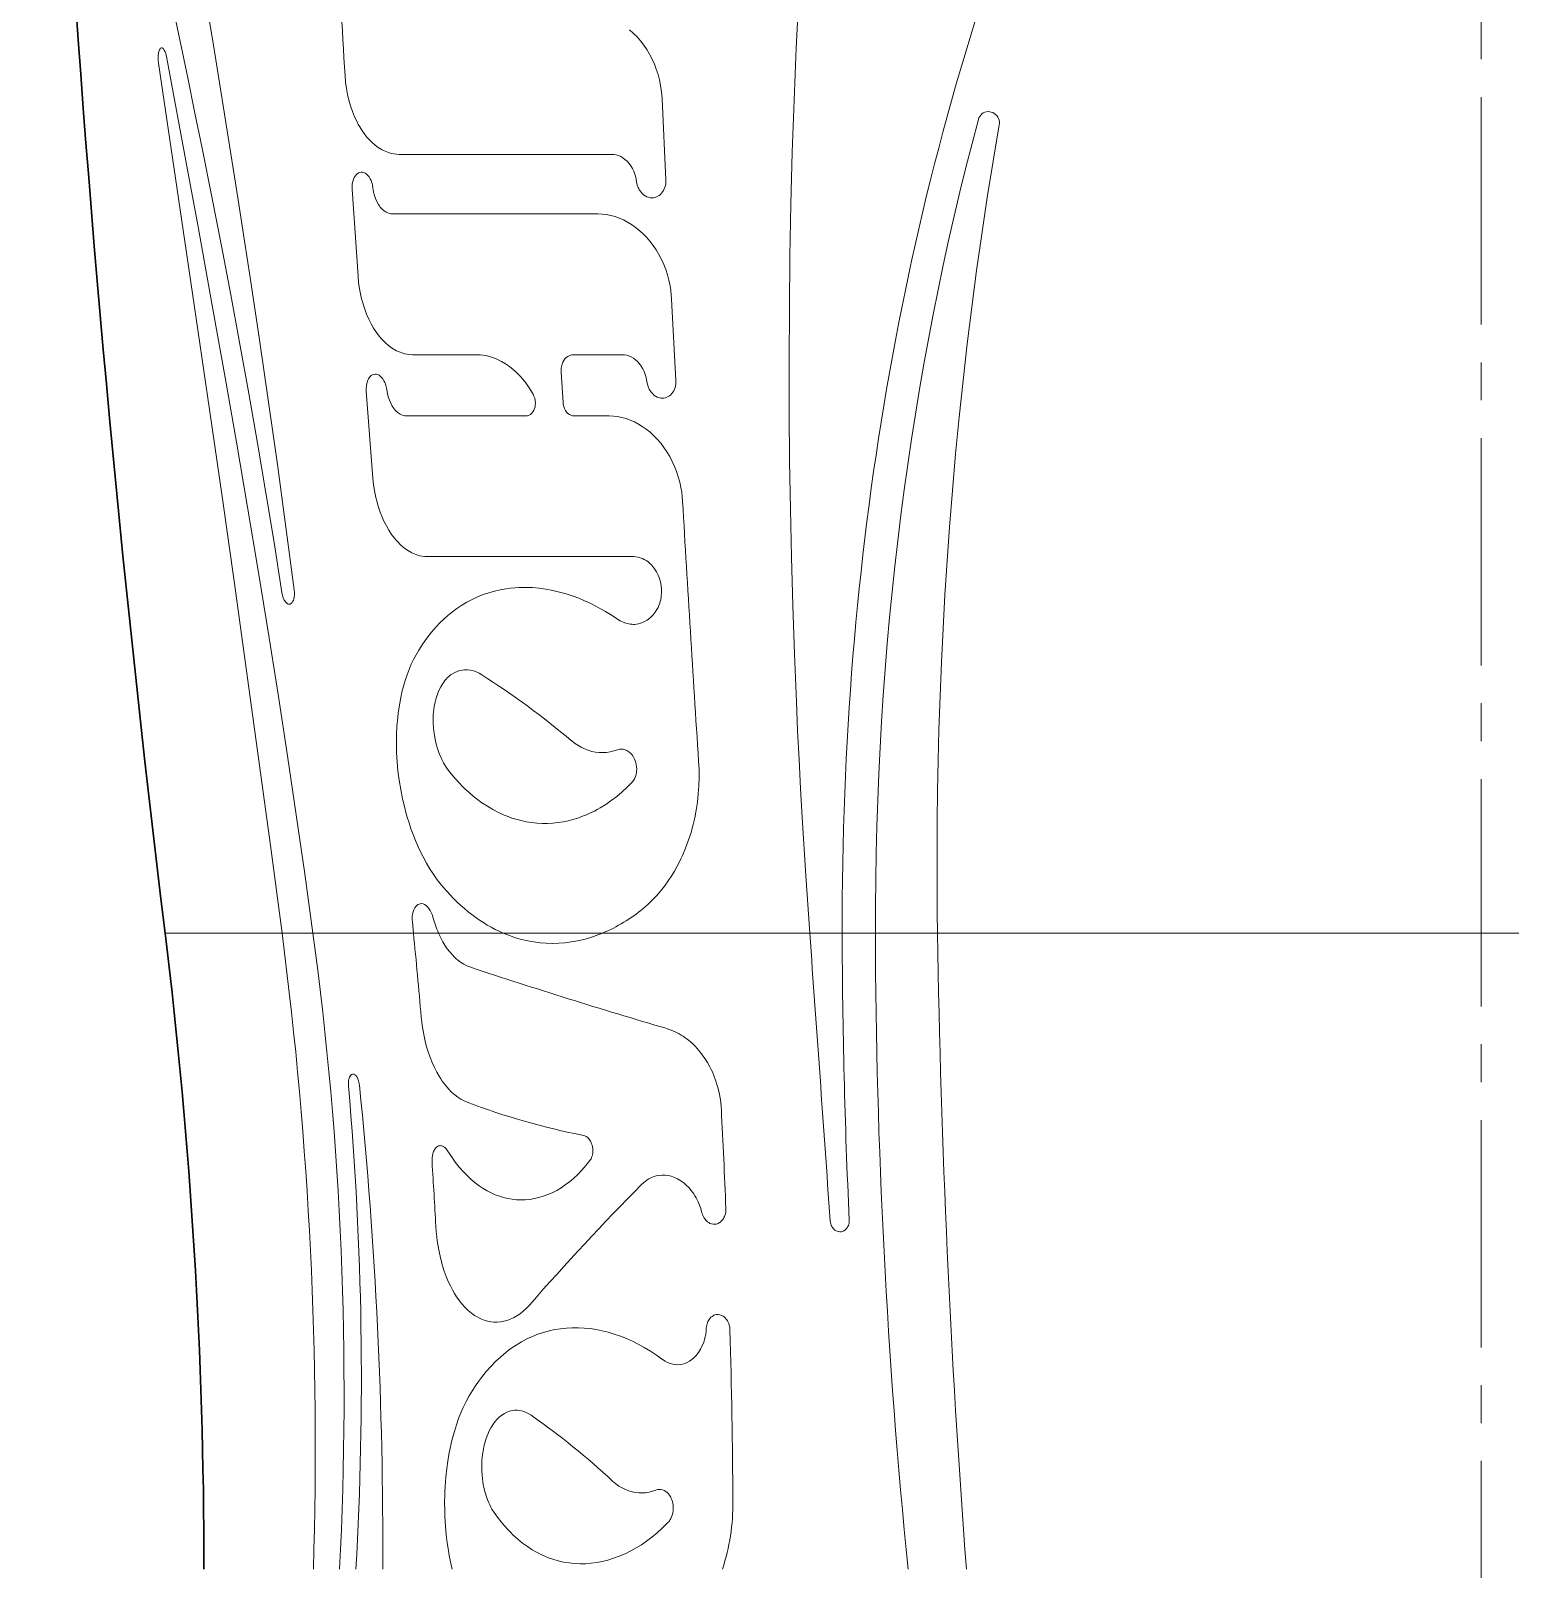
# Model space of a CAD drawing. Extents: x -234 to 800, y -95 to 506.
# Drawn here: x 591.99 to 626.16, y 82.52 to 118.06 of the extents above; entities that cross this region are included whole.
import ezdxf

# ---------------------------------------------------------------- set-up
doc = ezdxf.new("R2010")
doc.units = 0
doc.header["$LTSCALE"] = 7
doc.header["$MEASUREMENT"] = 0
doc.linetypes.add('CENTER2', pattern=[1.125, 0.75, -0.125, 0.125, -0.125])
for name, color, linetype, lineweight in [('1', 1, 'CENTER2', 15), ('3', 3, 'CONTINUOUS', 30), ('8', 252, 'CONTINUOUS', 15)]:
    doc.layers.add(name, color=color, linetype=linetype, lineweight=lineweight)

msp = doc.modelspace()

# ---------------------------------------------------------------- linework, layer by layer
at = {"layer": '1'}
msp.add_line((625.4912, 242.5247), (625.4912, -1.9753), dxfattribs=at)
at = {"layer": '3'}
for centre, radius, start, end in [((1010.9912, 148.1247), 419, 180, 186.97865), ((475.0712, 82.5247), 120.92, 0, 6.97865)]:
    msp.add_arc(centre, radius, start, end, dxfattribs=at)
at = {"layer": '8', "lineweight": 13, "ltscale": 0.04688}
msp.add_line((606.5741, 116.4833), (606.6597, 114.61), dxfattribs=at)
at = {"layer": '8', "lineweight": 13, "ltscale": 0.122548}
msp.add_line((605.4041, 115.2045), (600.5022, 115.2045), dxfattribs=at)
at = {"layer": '8', "lineweight": 13, "ltscale": 0.050332}
msp.add_line((599.5505, 112.3915), (599.4149, 114.4002), dxfattribs=at)
at = {"layer": '8', "lineweight": 13, "ltscale": 0.118523}
msp.add_line((600.3494, 113.8275), (605.0903, 113.8275), dxfattribs=at)
at = {"layer": '8', "lineweight": 13, "ltscale": 0.046895}
msp.add_line((606.7944, 111.8561), (606.8922, 109.9828), dxfattribs=at)
at = {"layer": '8', "lineweight": 13, "ltscale": 0.037282}
msp.add_line((602.2964, 110.5773), (600.8052, 110.5773), dxfattribs=at)
at = {"layer": '8', "lineweight": 13, "ltscale": 0.027982}
msp.add_line((605.6476, 110.5773), (604.5284, 110.5773), dxfattribs=at)
at = {"layer": '8', "lineweight": 13, "ltscale": 0.017467}
msp.add_line((604.2433, 110.1717), (604.2861, 109.4743), dxfattribs=at)
at = {"layer": '8', "lineweight": 13, "ltscale": 0.050365}
msp.add_line((599.8958, 107.7265), (599.7419, 109.7352), dxfattribs=at)
at = {"layer": '8', "lineweight": 13, "ltscale": 0.068987}
msp.add_line((600.6701, 109.1625), (603.4295, 109.1625), dxfattribs=at)
at = {"layer": '8', "lineweight": 13, "ltscale": 0.020208}
msp.add_line((604.5422, 109.1625), (605.3505, 109.1625), dxfattribs=at)
at = {"layer": '8', "lineweight": 13, "ltscale": 0.119228}
msp.add_line((605.9204, 105.9123), (601.1513, 105.9123), dxfattribs=at)
at = {"layer": '8', "lineweight": 13, "ltscale": 0.006425}
msp.add_line((600.8305, 97.2165), (600.8052, 97.4722), dxfattribs=at)
at = {"layer": '8', "lineweight": 13, "ltscale": 0.395582}
msp.add_line((610.9186, 97.2165), (595.0954, 97.2165), dxfattribs=at)
at = {"layer": '8', "lineweight": 13}
msp.add_line((655.887, 97.2165), (610.9186, 97.2165), dxfattribs=at)
for points in [[(595.3178, 123.0425), (595.7499, 120.4911), (595.9639, 119.2106), (596.2333, 117.5777), (596.4984, 115.9404), (596.7815, 114.1514), (596.9205, 113.2552), (597.0577, 112.3579), (597.273, 110.9203), (597.483, 109.4803), (597.6872, 108.0383), (597.8855, 106.5944), (598.0777, 105.1489)], [(597.7908, 105.0827), (597.6109, 106.2361), (597.4239, 107.387), (597.2301, 108.535), (597.03, 109.6797), (596.8238, 110.821), (596.6121, 111.9585), (596.3954, 113.0919), (596.1742, 114.2208), (595.9492, 115.345), (595.7839, 116.1579), (595.6172, 116.9681), (595.2809, 118.5795), (595.0407, 119.7174), (594.562, 121.9729)], [(609.9842, 97.2165), (609.8926, 98.5511), (609.8105, 99.8863), (609.7729, 100.5555), (609.7378, 101.2248), (609.7052, 101.8913), (609.6751, 102.5577), (609.6301, 103.6713), (609.5921, 104.785), (609.561, 105.8989), (609.5369, 107.0128), (609.5198, 108.1268), (609.5099, 109.2407), (609.5072, 110.4436), (609.513, 111.6464), (609.5273, 112.8489), (609.5501, 114.0511), (609.5816, 115.2529), (609.6218, 116.4542), (609.6708, 117.655), (609.7285, 118.8553), (609.7951, 120.055), (609.8706, 121.254)], [(605.8199, 118.0838), (605.9093, 118.0038), (605.9944, 117.9173), (606.0747, 117.8249), (606.1499, 117.7269), (606.2197, 117.6237), (606.284, 117.5159), (606.3424, 117.4039), (606.3946, 117.2881), (606.4406, 117.1691), (606.4801, 117.0473), (606.513, 116.9232), (606.5391, 116.7972), (606.5554, 116.6931), (606.5671, 116.5883), (606.5741, 116.4833)], [(594.9408, 117.3136), (594.9344, 117.3713), (594.9321, 117.43), (594.9339, 117.4872), (594.9398, 117.5379), (594.95, 117.5835), (594.9568, 117.6035), (594.9645, 117.6212), (594.9771, 117.6416), (594.9914, 117.6556), (595.0067, 117.6624), (595.0225, 117.6619), (595.0388, 117.6541), (595.0548, 117.6399), (595.0652, 117.6269), (595.0751, 117.6116), (595.093, 117.5748), (595.1081, 117.5316), (595.1238, 117.466)], [(597.7943, 97.2165), (597.5273, 99.2379), (597.2549, 101.258), (596.9774, 103.2761), (596.6951, 105.2919), (596.4086, 107.305), (596.1184, 109.3148), (595.7274, 111.9889), (595.3339, 114.6554), (594.9408, 117.3136)], [(595.1238, 117.466), (595.6114, 114.8463), (595.8541, 113.5296), (596.2148, 111.5466), (596.4813, 110.0535), (596.7435, 108.5558), (597.0006, 107.054), (597.2518, 105.5484), (597.4967, 104.0393), (597.7112, 102.6786), (597.9199, 101.3156), (598.1224, 99.9508), (598.3188, 98.5843), (598.5088, 97.2165)], [(600.5022, 115.2045), (600.4399, 115.2071), (600.3779, 115.2146), (600.3162, 115.227), (600.255, 115.2444), (600.2146, 115.2587), (600.1746, 115.2751), (600.135, 115.2935), (600.0959, 115.314), (600.0193, 115.3609), (599.9451, 115.4154), (599.8738, 115.4771), (599.8054, 115.5455), (599.7469, 115.6124), (599.6911, 115.6839), (599.6382, 115.7599), (599.5884, 115.84), (599.5569, 115.8955), (599.5268, 115.9525), (599.471, 116.0709), (599.421, 116.1943), (599.3771, 116.322), (599.3394, 116.4533), (599.3079, 116.5875), (599.2826, 116.7237), (599.2627, 116.8707), (599.2501, 117.0187)], [(614.3608, 115.8857), (614.2186, 115.046), (614.0841, 114.2052), (613.9571, 113.3631), (613.8378, 112.5199), (613.726, 111.6757), (613.6218, 110.8304), (613.525, 109.9842), (613.4357, 109.1371), (613.3538, 108.2892), (613.2792, 107.4405), (613.2118, 106.5911), (613.1565, 105.8119), (613.1072, 105.0322), (613.0639, 104.252), (613.0266, 103.4714), (612.9951, 102.6904), (612.9696, 101.9091), (612.9515, 101.2057), (612.9382, 100.502), (612.9295, 99.7982), (612.9255, 99.0942), (612.9253, 98.6257), (612.9271, 98.1571), (612.931, 97.6868), (612.9369, 97.2165)], [(613.8807, 116.012), (613.8935, 116.0483), (613.9116, 116.0821), (613.9347, 116.1124), (613.9622, 116.1386), (613.9937, 116.16), (614.0285, 116.1763), (614.0653, 116.1869), (614.1028, 116.1914), (614.1405, 116.1897), (614.1776, 116.1821), (614.2132, 116.1689), (614.2466, 116.1503), (614.2772, 116.1267), (614.3042, 116.0985), (614.3268, 116.0665), (614.3445, 116.0314), (614.3569, 115.9937), (614.3635, 115.9547), (614.3644, 115.9201), (614.3608, 115.8857)], [(605.9836, 114.5791), (605.9763, 114.6303), (605.9659, 114.6809), (605.9463, 114.7497), (605.9209, 114.8162), (605.8899, 114.8796), (605.8536, 114.9392), (605.8124, 114.9944), (605.7667, 115.0444), (605.7169, 115.0887), (605.6691, 115.123), (605.6189, 115.1518), (605.5667, 115.1746), (605.5132, 115.1911), (605.4587, 115.2012), (605.4041, 115.2045)], [(599.4149, 114.4002), (599.4138, 114.4606), (599.4185, 114.5202), (599.4288, 114.577), (599.4448, 114.6299), (599.4616, 114.6687), (599.4819, 114.7035), (599.5053, 114.7335), (599.5317, 114.758), (599.561, 114.7765), (599.5924, 114.7883), (599.6249, 114.7928), (599.6558, 114.7903), (599.6866, 114.7815), (599.7167, 114.7667), (599.7456, 114.7462), (599.7766, 114.7166), (599.8048, 114.6813), (599.8296, 114.641), (599.851, 114.5968), (599.8629, 114.5662), (599.8731, 114.5345), (599.8819, 114.5005), (599.8935, 114.4335)], [(599.8935, 114.4335), (599.9007, 114.3827), (599.9103, 114.3324), (599.93, 114.256), (599.9554, 114.1825), (599.9861, 114.113), (600.0221, 114.0486), (600.0428, 114.0174), (600.0647, 113.9881), (600.086, 113.9628), (600.1083, 113.9393), (600.1525, 113.9004), (600.1757, 113.8838), (600.1995, 113.8692), (600.236, 113.8512), (600.2734, 113.8381), (600.3113, 113.8302), (600.3494, 113.8275)], [(606.6597, 114.61), (606.6598, 114.5679), (606.6563, 114.5259), (606.6491, 114.4846), (606.6383, 114.4447), (606.624, 114.4064), (606.6063, 114.3703), (606.5856, 114.3372), (606.5618, 114.3067), (606.5355, 114.2795), (606.5072, 114.2563), (606.4768, 114.2369), (606.4446, 114.2214), (606.4112, 114.2101), (606.3769, 114.2031), (606.3422, 114.2004), (606.3003, 114.203), (606.2587, 114.2118), (606.2183, 114.2266), (606.1796, 114.247), (606.1432, 114.2727), (606.1146, 114.2983), (606.0881, 114.3272), (606.0641, 114.3589), (606.0476, 114.3847), (606.0328, 114.4118), (606.0198, 114.44), (606.0085, 114.4691), (605.993, 114.5234), (605.9836, 114.5791)], [(605.0903, 113.8275), (605.1895, 113.8236), (605.2888, 113.8119), (605.3878, 113.7924), (605.4861, 113.7654), (605.5832, 113.7311), (605.6787, 113.6895), (605.7722, 113.641), (605.8634, 113.5859), (605.9519, 113.5243), (606.0373, 113.4567), (606.1264, 113.3766), (606.2111, 113.2901), (606.2912, 113.1976), (606.3663, 113.0996), (606.4361, 112.9965), (606.5003, 112.8887), (606.5588, 112.7767), (606.6113, 112.661), (606.6575, 112.5421), (606.6974, 112.4203), (606.7308, 112.2963), (606.7576, 112.1705), (606.7744, 112.0662), (606.7868, 111.9613), (606.7944, 111.8561)], [(600.8052, 110.5773), (600.7436, 110.5798), (600.6822, 110.5874), (600.6211, 110.5999), (600.5604, 110.6173), (600.5206, 110.6315), (600.4811, 110.6478), (600.4416, 110.6663), (600.4026, 110.6869), (600.3265, 110.7338), (600.2528, 110.7883), (600.1817, 110.8499), (600.1136, 110.9183), (600.0772, 110.959), (600.0417, 111.0015), (599.974, 111.0918), (599.9108, 111.1886), (599.8521, 111.2913), (599.7982, 111.3991), (599.7492, 111.5116), (599.7137, 111.6044), (599.6814, 111.6995), (599.6524, 111.7965), (599.6329, 111.8699), (599.6153, 111.9442), (599.5995, 112.0199), (599.5856, 112.0962), (599.5644, 112.2434), (599.5505, 112.3915)], [(603.5926, 109.6686), (603.5422, 109.7532), (603.4889, 109.8349), (603.4241, 109.925), (603.3559, 110.0105), (603.2844, 110.091), (603.2099, 110.1665), (603.1323, 110.2367), (603.0464, 110.3053), (602.9578, 110.3671), (602.867, 110.4215), (602.7741, 110.4682), (602.7268, 110.4888), (602.6791, 110.5073), (602.6319, 110.5234), (602.5844, 110.5375), (602.5124, 110.5549), (602.4403, 110.5673), (602.3682, 110.5748), (602.2964, 110.5773)], [(604.5284, 110.5773), (604.493, 110.5746), (604.4581, 110.5666), (604.4245, 110.5533), (604.393, 110.5352), (604.3602, 110.5091), (604.3307, 110.4777), (604.305, 110.4415), (604.2835, 110.4014), (604.2664, 110.3581), (604.2578, 110.329), (604.2511, 110.2989), (604.2462, 110.2674), (604.2432, 110.2354), (604.2433, 110.1717)], [(606.2248, 109.9519), (606.2172, 110.0032), (606.2065, 110.0538), (606.1866, 110.1226), (606.161, 110.189), (606.1299, 110.2524), (606.0937, 110.312), (606.0526, 110.3671), (606.007, 110.4172), (605.9575, 110.4615), (605.9101, 110.4958), (605.8603, 110.5245), (605.8086, 110.5473), (605.7556, 110.5639), (605.7017, 110.5739), (605.6476, 110.5773)], [(599.7419, 109.7352), (599.7402, 109.7956), (599.7441, 109.8552), (599.7538, 109.9119), (599.769, 109.9649), (599.7795, 109.9912), (599.7915, 110.0158), (599.8098, 110.0456), (599.8306, 110.0715), (599.8537, 110.0931), (599.8824, 110.1116), (599.9133, 110.1233), (599.9454, 110.1278), (599.976, 110.1253), (600.0064, 110.1165), (600.0363, 110.1016), (600.0651, 110.0812), (600.096, 110.0515), (600.1241, 110.0162), (600.149, 109.9759), (600.1706, 109.9317), (600.1828, 109.9005), (600.1934, 109.868), (600.2092, 109.8008), (600.2141, 109.7685)], [(606.8922, 109.9828), (606.8927, 109.9407), (606.8895, 109.8987), (606.8827, 109.8574), (606.8723, 109.8174), (606.8585, 109.7792), (606.8412, 109.7431), (606.821, 109.71), (606.7978, 109.6795), (606.7719, 109.6522), (606.7441, 109.6291), (606.7142, 109.6096), (606.6825, 109.5941), (606.6496, 109.5829), (606.6158, 109.5758), (606.5815, 109.5732), (606.5401, 109.5758), (606.499, 109.5846), (606.4589, 109.5994), (606.4206, 109.6199), (606.3845, 109.6455), (606.3561, 109.6711), (606.3297, 109.7), (606.3058, 109.7317), (606.2895, 109.7573), (606.2748, 109.7842), (606.2616, 109.8125), (606.2502, 109.8419), (606.2344, 109.8962), (606.2248, 109.9519)], [(600.2141, 109.7685), (600.2282, 109.6836), (600.248, 109.6041), (600.2737, 109.5275), (600.3053, 109.455), (600.3422, 109.3878), (600.3629, 109.3562), (600.3849, 109.3264), (600.4074, 109.2993), (600.431, 109.2743), (600.475, 109.2354), (600.4981, 109.2188), (600.5216, 109.2042), (600.5579, 109.1862), (600.5949, 109.1731), (600.6325, 109.1652), (600.6701, 109.1625)], [(603.4295, 109.1625), (603.4481, 109.1635), (603.4664, 109.1666), (603.4846, 109.1717), (603.5024, 109.1788), (603.5356, 109.1986), (603.5654, 109.2252), (603.5901, 109.2563), (603.6108, 109.2925), (603.627, 109.3325), (603.6387, 109.3761), (603.6452, 109.4214), (603.6467, 109.4678), (603.6422, 109.5205), (603.6314, 109.5728), (603.6147, 109.6227), (603.5926, 109.6686)], [(604.2861, 109.4743), (604.2921, 109.4253), (604.304, 109.3771), (604.3215, 109.331), (604.3433, 109.2899), (604.3694, 109.2532), (604.3997, 109.2216), (604.4325, 109.1967), (604.468, 109.178), (604.5049, 109.1664), (604.5422, 109.1625)], [(605.3505, 109.1625), (605.4486, 109.1586), (605.5468, 109.1469), (605.6447, 109.1274), (605.742, 109.1004), (605.8381, 109.066), (605.9327, 109.0244), (606.0253, 108.9759), (606.1157, 108.9208), (606.2035, 108.8593), (606.2882, 108.7917), (606.3768, 108.7116), (606.4611, 108.625), (606.5409, 108.5325), (606.6157, 108.4345), (606.6853, 108.3314), (606.7495, 108.2236), (606.808, 108.1117), (606.8606, 107.9961), (606.9071, 107.8772), (606.9473, 107.7556), (606.9811, 107.6317), (607.0084, 107.5059), (607.0259, 107.4015), (607.0388, 107.2965), (607.0472, 107.1911)], [(601.1513, 105.9123), (601.0905, 105.9148), (601.0298, 105.9224), (600.9694, 105.9349), (600.9094, 105.9523), (600.8701, 105.9665), (600.8312, 105.9827), (600.7919, 106.0013), (600.7531, 106.022), (600.6776, 106.0689), (600.6045, 106.1233), (600.5338, 106.1849), (600.4661, 106.2532), (600.4297, 106.294), (600.3943, 106.3365), (600.3266, 106.4269), (600.2632, 106.5237), (600.2044, 106.6263), (600.1502, 106.7341), (600.1007, 106.8465), (600.0647, 106.9393), (600.0319, 107.0343), (600.0023, 107.1312), (599.9823, 107.205), (599.9641, 107.2796), (599.9334, 107.4308), (599.911, 107.5782), (599.8958, 107.7265)], [(606.4555, 104.6921), (606.4802, 104.7381), (606.5017, 104.7863), (606.52, 104.8365), (606.5316, 104.8753), (606.5413, 104.915), (606.5552, 104.9963), (606.5614, 105.0794), (606.5601, 105.1633), (606.5513, 105.247), (606.535, 105.3297), (606.5117, 105.41), (606.4814, 105.4875), (606.4445, 105.5611), (606.4014, 105.63), (606.3776, 105.6625), (606.3524, 105.6934), (606.3259, 105.7226), (606.2983, 105.7501), (606.2706, 105.7748), (606.2419, 105.7977), (606.2022, 105.8254), (606.1611, 105.8495), (606.1188, 105.8699), (606.0701, 105.8883), (606.0206, 105.9016), (605.9705, 105.9096), (605.9204, 105.9123)], [(600.952, 103.7528), (601.0448, 103.8962), (601.1426, 104.0334), (601.1938, 104.1002), (601.2463, 104.1654), (601.2991, 104.2277), (601.3531, 104.2883), (601.4427, 104.3825), (601.5354, 104.4721), (601.631, 104.557), (601.7294, 104.637), (601.8306, 104.7121), (601.9463, 104.7896), (602.0652, 104.8607), (602.1871, 104.9253), (602.3119, 104.9833), (602.4395, 105.0346), (602.5697, 105.0792), (602.7022, 105.117), (602.8369, 105.1479), (602.9737, 105.172), (603.0731, 105.185), (603.1734, 105.1945), (603.2744, 105.2004), (603.3507, 105.2024), (603.4272, 105.2025), (603.5813, 105.1968), (603.7363, 105.1831), (603.8921, 105.1616), (604.0483, 105.1324), (604.2046, 105.0956), (604.3609, 105.0513), (604.5169, 104.9997), (604.6487, 104.9502), (604.7799, 104.8955), (604.9104, 104.8359), (605.04, 104.7713), (605.1543, 104.71), (605.2676, 104.6448), (605.38, 104.5761), (605.4635, 104.5221), (605.5464, 104.4662)], [(598.0777, 105.1489), (598.0828, 105.085), (598.0814, 105.0214), (598.0781, 104.9907), (598.0732, 104.9614), (598.067, 104.9354), (598.0593, 104.9109), (598.0465, 104.8813), (598.0311, 104.856), (598.0134, 104.8359), (597.9922, 104.8209), (597.981, 104.8163), (597.9695, 104.8136), (597.9577, 104.8131), (597.9459, 104.8145), (597.933, 104.8183), (597.9201, 104.8244), (597.8948, 104.843), (597.8714, 104.8688), (597.8573, 104.8889), (597.8445, 104.911), (597.8223, 104.9604), (597.8046, 105.0163), (597.7908, 105.0827)], [(605.5464, 104.4662), (605.6074, 104.4284), (605.6709, 104.3974), (605.7362, 104.3736), (605.8034, 104.3574), (605.8374, 104.3522), (605.8715, 104.3491), (605.9054, 104.348), (605.9392, 104.3489), (605.9841, 104.3533), (606.0286, 104.3612), (606.0725, 104.3727), (606.1048, 104.3836), (606.1366, 104.3965), (606.1683, 104.4115), (606.1993, 104.4285), (606.2297, 104.4475), (606.2592, 104.4683), (606.3151, 104.5151), (606.3668, 104.5683), (606.4137, 104.6276), (606.4555, 104.6921)], [(601.52, 98.2753), (601.4497, 98.3604), (601.3815, 98.4491), (601.3154, 98.541), (601.2673, 98.612), (601.2204, 98.6848), (601.1304, 98.8351), (601.0455, 98.9916), (600.9658, 99.1535), (600.8915, 99.3205), (600.8225, 99.4919), (600.7736, 99.6252), (600.728, 99.7607), (600.6856, 99.898), (600.6559, 100.0021), (600.628, 100.107), (600.5779, 100.3191), (600.5353, 100.5336), (600.5002, 100.7498), (600.4728, 100.9671), (600.4538, 101.1747), (600.4419, 101.3823), (600.4372, 101.5893), (600.4398, 101.795), (600.4498, 101.999), (600.4673, 102.2005), (600.4789, 102.3002), (600.4925, 102.399), (600.5135, 102.5292), (600.538, 102.6577), (600.566, 102.784), (600.6007, 102.9199), (600.6396, 103.0527), (600.6828, 103.1823), (600.7303, 103.3083), (600.7798, 103.4254), (600.8333, 103.5388), (600.8908, 103.6481), (600.952, 103.7528)], [(601.6681, 100.9356), (601.6173, 101.003), (601.5698, 101.0749), (601.5255, 101.1509), (601.4847, 101.2306), (601.4595, 101.2856), (601.4358, 101.3418), (601.3935, 101.4578), (601.3579, 101.5775), (601.3292, 101.7001), (601.3076, 101.8246), (601.2931, 101.9501), (601.2858, 102.077), (601.2861, 102.2033), (601.2892, 102.267), (601.2943, 102.3302), (601.3011, 102.3905), (601.3098, 102.45), (601.3289, 102.5489), (601.3535, 102.6446), (601.3836, 102.7364), (601.4191, 102.8236), (601.4599, 102.9055), (601.506, 102.9814), (601.531, 103.0171), (601.5574, 103.051), (601.5834, 103.0814), (601.6106, 103.1101), (601.6494, 103.1464), (601.69, 103.1791), (601.7322, 103.2081), (601.785, 103.2378), (601.8397, 103.2617), (601.8961, 103.2796), (601.9539, 103.2915), (602.0128, 103.2973), (602.0797, 103.2964), (602.1471, 103.2879), (602.2145, 103.2718), (602.2813, 103.2484), (602.3472, 103.2179), (602.4119, 103.1807)], [(604.4782, 101.6623), (604.5509, 101.6054), (604.6263, 101.5544), (604.704, 101.5095), (604.7837, 101.4712), (604.8664, 101.4392), (604.9505, 101.4144), (605.0354, 101.3971), (605.1209, 101.3873), (605.2064, 101.3851), (605.2917, 101.3906), (605.3761, 101.4037), (605.4595, 101.4244), (605.5412, 101.4525)], [(605.5412, 101.4525), (605.5696, 101.4617), (605.5989, 101.4673), (605.6289, 101.4692), (605.6515, 101.4683), (605.6741, 101.4654), (605.6966, 101.4604), (605.7187, 101.4534), (605.7411, 101.4443), (605.7631, 101.4332), (605.8053, 101.4055), (605.8443, 101.3712), (605.8794, 101.3312), (605.9111, 101.2846), (605.9379, 101.2335), (605.9595, 101.1782), (605.9751, 101.1205), (605.9845, 101.0608), (605.9876, 101.0004), (605.9841, 100.941), (605.974, 100.8833), (605.9585, 100.8312), (605.9375, 100.7828), (605.9111, 100.739), (605.8797, 100.7004)], [(605.8797, 100.7004), (605.7654, 100.585), (605.6473, 100.4761), (605.5257, 100.3739), (605.4009, 100.2787), (605.273, 100.1907), (605.1424, 100.1102), (605.0761, 100.0727), (605.0092, 100.0373), (604.9192, 99.993), (604.8283, 99.9524), (604.7365, 99.9153), (604.6254, 99.8756), (604.5133, 99.8412), (604.4005, 99.8123), (604.287, 99.7888), (604.1731, 99.7708), (604.0503, 99.7577), (603.9274, 99.751), (603.8045, 99.7508), (603.6818, 99.757), (603.5595, 99.7697), (603.4378, 99.7889), (603.3169, 99.8144), (603.197, 99.8462), (603.1063, 99.8747), (603.0164, 99.9068), (602.9273, 99.9424), (602.861, 99.9715), (602.7952, 100.0025), (602.6652, 100.0703), (602.5377, 100.1457), (602.4127, 100.2284), (602.3117, 100.3019), (602.2127, 100.3802), (602.1157, 100.463), (602.0208, 100.5503), (601.9595, 100.6101), (601.8992, 100.6718), (601.7816, 100.8004), (601.6681, 100.9356)], [(607.4178, 101.1888), (607.4267, 100.9986), (607.4283, 100.8086), (607.4225, 100.6193), (607.4094, 100.431), (607.3889, 100.2441), (607.3612, 100.0591), (607.3263, 99.8764), (607.2842, 99.6964), (607.2351, 99.5196), (607.1789, 99.3463), (607.116, 99.1769), (607.0463, 99.012), (607.0089, 98.9313), (606.97, 98.8519), (606.9156, 98.7481), (606.8584, 98.6467), (606.7985, 98.5479), (606.7162, 98.4228), (606.6294, 98.3027), (606.5384, 98.1878), (606.4434, 98.0783), (606.3444, 97.9746), (606.2418, 97.8768), (606.1357, 97.7854)], [(600.8052, 97.4722), (600.8016, 97.5333), (600.8033, 97.5935), (600.8101, 97.6517), (600.8224, 97.7069), (600.8393, 97.756), (600.8612, 97.7999), (600.8818, 97.8299), (600.9052, 97.8551), (600.9311, 97.8749), (600.9591, 97.8888), (600.9894, 97.8965), (601.0207, 97.8974), (601.0524, 97.8914), (601.0707, 97.885), (601.0888, 97.8764), (601.1241, 97.8532), (601.1574, 97.8228), (601.188, 97.7862), (601.2166, 97.7427), (601.2414, 97.6949), (601.2622, 97.6437), (601.279, 97.5895)], [(601.4095, 97.2165), (601.4596, 97.1108), (601.5095, 97.018), (601.5589, 96.9362), (601.6127, 96.857), (601.6671, 96.7857), (601.7219, 96.7218), (601.7765, 96.6652), (601.8126, 96.6313), (601.8487, 96.6001), (601.9208, 96.5454), (601.9925, 96.5002), (602.064, 96.4639), (602.1351, 96.4359)], [(605.1978, 97.2165), (605.0525, 97.1602), (604.9073, 97.1118), (604.7623, 97.0712), (604.6175, 97.0381), (604.4731, 97.0125), (604.3289, 96.9942), (604.185, 96.9833), (604.0415, 96.9796), (603.8983, 96.9833), (603.7554, 96.9942), (603.6129, 97.0124), (603.4707, 97.038), (603.3288, 97.0711), (603.1872, 97.1118), (603.046, 97.1602), (602.9052, 97.2165)], [(602.0706, 93.3108), (601.9989, 93.3419), (601.9273, 93.3803), (601.8558, 93.4264), (601.7844, 93.4808), (601.713, 93.5441), (601.6413, 93.6173), (601.5686, 93.7025), (601.5318, 93.7503), (601.4951, 93.8013), (601.4596, 93.8542), (601.4242, 93.9108), (601.3697, 94.0059), (601.3155, 94.1122), (601.2612, 94.2324), (601.2072, 94.3696), (601.1707, 94.4753), (601.135, 94.5922), (601.1007, 94.7219), (601.075, 94.8353), (601.0514, 94.9586), (601.031, 95.0907), (601.0146, 95.2291), (601.0103, 95.2757)], [(606.6929, 95.0096), (606.785, 94.9784), (606.8774, 94.9391), (606.9699, 94.8912), (607.0167, 94.8637), (607.0635, 94.8336), (607.1097, 94.8016), (607.1559, 94.767), (607.2184, 94.7161), (607.281, 94.6597), (607.3438, 94.5974), (607.4239, 94.5083), (607.4637, 94.4597), (607.5032, 94.408), (607.5621, 94.324), (607.6205, 94.2309), (607.6783, 94.1268), (607.7069, 94.07), (607.7352, 94.0097), (607.7776, 93.9091), (607.8183, 93.7978), (607.8563, 93.6741), (607.8837, 93.5659), (607.9077, 93.4483), (607.9268, 93.3218), (607.9396, 93.1891), (607.9422, 93.1465)], [(599.3296, 93.6899), (599.3274, 93.7403), (599.3292, 93.7822), (599.3332, 93.8154), (599.3384, 93.842), (599.3452, 93.8668), (599.3526, 93.8867), (599.368, 93.9168), (599.3847, 93.9378), (599.4031, 93.952), (599.4211, 93.959), (599.4397, 93.9602), (599.4588, 93.9556), (599.4734, 93.9483), (599.488, 93.9376), (599.5072, 93.9181), (599.5272, 93.8896), (599.5479, 93.8488), (599.564, 93.8043), (599.5718, 93.7753), (599.579, 93.7395), (599.5835, 93.7058)], [(604.9081, 91.965), (604.9216, 91.9846), (604.9345, 92.0075), (604.9447, 92.0295), (604.9544, 92.0554), (604.964, 92.0897), (604.9715, 92.1318), (604.9746, 92.1675), (604.9748, 92.2078), (604.972, 92.244), (604.9669, 92.2779), (604.9571, 92.3196), (604.946, 92.3532), (604.9337, 92.3827), (604.9205, 92.4085), (604.904, 92.4355), (604.8873, 92.458), (604.8709, 92.4768), (604.8547, 92.4927), (604.8225, 92.5171), (604.7905, 92.5336), (604.7582, 92.5434)], [(601.2603, 91.9262), (601.2592, 91.9862), (601.2626, 92.0379), (601.2687, 92.0803), (601.2765, 92.1157), (601.2859, 92.1478), (601.296, 92.1747), (601.3077, 92.2), (601.32, 92.2216), (601.3447, 92.2548), (601.3666, 92.2759), (601.3891, 92.2913), (601.4121, 92.3015), (601.4356, 92.307), (601.4512, 92.308), (601.4669, 92.307), (601.4833, 92.304), (601.4998, 92.2987), (601.5286, 92.2845), (601.5573, 92.2632), (601.5863, 92.2333), (601.6159, 92.1923)], [(601.6159, 92.1923), (601.7067, 92.0541), (601.7976, 91.9284), (601.8889, 91.8139), (601.9803, 91.7098), (602.0721, 91.6151), (602.1641, 91.5293), (602.2566, 91.4516), (602.3488, 91.3821), (602.4414, 91.32), (602.5343, 91.2649), (602.6274, 91.2165), (602.7209, 91.1748), (602.8146, 91.1394), (602.9086, 91.1103), (603.01, 91.0859), (603.1115, 91.0684), (603.2133, 91.0578), (603.3153, 91.054), (603.4176, 91.0571), (603.5202, 91.0669), (603.6229, 91.0837), (603.7259, 91.1074), (603.829, 91.1382), (603.9322, 91.1763), (604.0355, 91.2218), (604.1387, 91.2749), (604.2417, 91.3359), (604.3381, 91.4005), (604.4341, 91.4726), (604.5298, 91.5527), (604.6251, 91.6413), (604.7201, 91.739), (604.8145, 91.8467), (604.9081, 91.965)], [(607.4955, 90.7598), (607.4682, 90.8538), (607.4386, 90.9361), (607.4075, 91.0089), (607.3835, 91.0585), (607.359, 91.1045), (607.3326, 91.1497), (607.306, 91.1915), (607.2757, 91.2351), (607.2454, 91.2751), (607.1884, 91.3416), (607.1317, 91.3984), (607.075, 91.4473), (607.0393, 91.4745), (607.0033, 91.4993), (606.967, 91.5218), (606.9308, 91.542), (606.8587, 91.5755), (606.7871, 91.6005), (606.7159, 91.6175), (606.6453, 91.6268), (606.5747, 91.6285), (606.5048, 91.6226), (606.4355, 91.6091), (606.3669, 91.5877), (606.3328, 91.5739), (606.2989, 91.558), (606.2652, 91.5398), (606.2318, 91.5194), (606.1874, 91.4882), (606.1435, 91.4524), (606.1002, 91.4115)], [(608.0475, 90.8602), (608.0471, 90.8152), (608.0431, 90.7745), (608.0347, 90.7316), (608.0243, 90.6964), (608.014, 90.6695), (608.0031, 90.6461), (607.989, 90.6212), (607.9742, 90.5992), (607.9574, 90.5782), (607.9403, 90.5602), (607.9216, 90.5439), (607.9029, 90.5302), (607.8666, 90.5103), (607.8303, 90.4977), (607.7935, 90.4918), (607.7562, 90.4923), (607.7183, 90.4994), (607.68, 90.5135), (607.6505, 90.5297), (607.6211, 90.5511), (607.5914, 90.5791), (607.5617, 90.6153), (607.5383, 90.6519), (607.5161, 90.6977), (607.5055, 90.7262), (607.4955, 90.7598)], [(603.5164, 88.634), (603.4794, 88.593), (603.4422, 88.5547), (603.3675, 88.4859), (603.2927, 88.4265), (603.2177, 88.376), (603.1426, 88.3336), (603.0674, 88.299), (602.9919, 88.2718), (602.9162, 88.2517), (602.8404, 88.2387), (602.7649, 88.2328), (602.6897, 88.2337), (602.6146, 88.2416), (602.5398, 88.2564), (602.4652, 88.2782), (602.3907, 88.3073), (602.3165, 88.344), (602.2423, 88.3885), (602.1683, 88.4414), (602.0943, 88.5033), (602.0207, 88.5748), (601.9482, 88.6558), (601.912, 88.7006), (601.8759, 88.7484), (601.8279, 88.8174), (601.78, 88.893), (601.7322, 88.976), (601.6838, 89.0688), (601.6362, 89.1704), (601.5891, 89.2829), (601.5425, 89.4094), (601.497, 89.5518), (601.4749, 89.6302), (601.4533, 89.7141), (601.4207, 89.8601), (601.3913, 90.0223), (601.3784, 90.1099), (601.3669, 90.2016), (601.355, 90.3223), (601.3466, 90.446)], [(610.8963, 90.5897), (610.896, 90.5557), (610.8926, 90.5248), (610.8857, 90.493), (610.8769, 90.4665), (610.8673, 90.4442), (610.8571, 90.4254), (610.8359, 90.3949), (610.8208, 90.3782), (610.8053, 90.3641), (610.7735, 90.3424), (610.7416, 90.3284), (610.7095, 90.3209), (610.6773, 90.3192), (610.6449, 90.3233), (610.6206, 90.3303), (610.5966, 90.3405), (610.5659, 90.3596), (610.5488, 90.3735), (610.5316, 90.3906), (610.5176, 90.4072), (610.5038, 90.4267), (610.4912, 90.4482), (610.4793, 90.4734), (610.4698, 90.4996), (610.4616, 90.5316), (610.4558, 90.5738)], [(607.5949, 88.0876), (607.5988, 88.1283), (607.6053, 88.1641), (607.6134, 88.1946), (607.6222, 88.2206), (607.6339, 88.248), (607.6463, 88.2719), (607.6614, 88.2961), (607.6768, 88.3167), (607.7018, 88.3437), (607.7272, 88.365), (607.7526, 88.3813), (607.7717, 88.3908), (607.7909, 88.3982), (607.8293, 88.4071), (607.8684, 88.4087), (607.9082, 88.4027), (607.9479, 88.389), (607.9679, 88.3789), (607.9879, 88.3664), (608.0074, 88.3517), (608.0269, 88.3343), (608.0562, 88.3015), (608.0707, 88.2815), (608.0851, 88.2585), (608.0995, 88.2311), (608.1131, 88.1991), (608.1257, 88.1604), (608.136, 88.1131), (608.1399, 88.0827), (608.1419, 88.0506)], [(602.1917, 86.6531), (602.2616, 86.7592), (602.3323, 86.8599), (602.4037, 86.9555), (602.4577, 87.0239), (602.5121, 87.0897), (602.622, 87.2134), (602.7335, 87.3275), (602.8464, 87.4324), (602.9608, 87.5286), (603.021, 87.5754), (603.0815, 87.62), (603.2038, 87.7027), (603.3276, 87.7771), (603.4527, 87.8433), (603.5793, 87.9016), (603.7071, 87.9522), (603.8362, 87.9954), (603.9665, 88.0311), (604.098, 88.0595), (604.2306, 88.0808), (604.3643, 88.0949), (604.4992, 88.1021), (604.635, 88.1022), (604.7719, 88.0954), (604.9098, 88.0815), (605.0486, 88.0607), (605.1884, 88.0327), (605.329, 87.9976), (605.4705, 87.9552), (605.6129, 87.9053), (605.7494, 87.8508), (605.8867, 87.7891), (606.0247, 87.7202), (606.1634, 87.6437), (606.3027, 87.5595), (606.4425, 87.4672), (606.5828, 87.3665)], [(606.5828, 87.3665), (606.6414, 87.3274), (606.7003, 87.2967), (606.7592, 87.274), (606.8183, 87.2585), (606.8774, 87.2501), (606.9366, 87.2486), (606.9904, 87.2531), (607.0445, 87.2635), (607.0985, 87.28), (607.152, 87.3025), (607.2052, 87.3316), (607.2572, 87.3673), (607.3084, 87.4104), (607.359, 87.4625), (607.3851, 87.4937), (607.4113, 87.5286), (607.4367, 87.5662), (607.4613, 87.6073), (607.4952, 87.6734), (607.5269, 87.7495), (607.5418, 87.7927), (607.5559, 87.8403), (607.5689, 87.8931), (607.5803, 87.9517), (607.5892, 88.0167), (607.5949, 88.0876)], [(601.7273, 82.5247), (601.7027, 82.6281), (601.679, 82.7373), (601.6578, 82.8452), (601.6376, 82.9589), (601.6111, 83.133), (601.5881, 83.3207), (601.5697, 83.5202), (601.5562, 83.745), (601.5522, 83.8605), (601.5502, 84.093), (601.5522, 84.2082), (601.5562, 84.3237), (601.562, 84.4361), (601.5784, 84.6503), (601.6004, 84.8508), (601.6242, 85.0197), (601.6508, 85.1774), (601.6798, 85.3244), (601.7027, 85.4279), (601.7263, 85.5257), (601.7753, 85.7058), (601.8238, 85.8609), (601.8739, 86.0036), (601.9257, 86.1356), (601.9788, 86.2583), (602.0483, 86.4021), (602.1193, 86.5333), (602.1917, 86.6531)], [(602.6934, 83.8359), (602.6428, 83.9153), (602.6174, 83.9608), (602.5924, 84.0098), (602.5695, 84.0593), (602.5469, 84.1132), (602.5156, 84.1986), (602.485, 84.2979), (602.4568, 84.4125), (602.4438, 84.4778), (602.4323, 84.5472), (602.4226, 84.621), (602.4148, 84.701), (602.4096, 84.7851), (602.4075, 84.8709), (602.4086, 84.9563), (602.4126, 85.0384), (602.4186, 85.1097), (602.4265, 85.178), (602.4459, 85.2991), (602.4585, 85.3598), (602.472, 85.4161), (602.5011, 85.5175), (602.532, 85.6056), (602.5531, 85.6576), (602.5745, 85.7055), (602.6182, 85.7903), (602.6627, 85.8632), (602.7115, 85.9306), (602.762, 85.9895), (602.8134, 86.0398), (602.8714, 86.0866), (602.93, 86.1244), (602.9892, 86.154), (603.0488, 86.1758), (603.1088, 86.1901), (603.1693, 86.1973), (603.2301, 86.1973), (603.2913, 86.1903), (603.355, 86.1753), (603.419, 86.1524), (603.4834, 86.1212), (603.5481, 86.081)], [(605.429, 84.5626), (605.5024, 84.4998), (605.5763, 84.4462), (605.6507, 84.4011), (605.7255, 84.364), (605.8031, 84.3335), (605.8809, 84.3106), (605.9591, 84.2951), (606.0374, 84.2868), (606.116, 84.2856), (606.1947, 84.2915), (606.2735, 84.3045), (606.3525, 84.3249), (606.4315, 84.3528)], [(606.4315, 84.3528), (606.4697, 84.3645), (606.5079, 84.3694), (606.5461, 84.3678), (606.5843, 84.3595), (606.6227, 84.3443), (606.6611, 84.3213), (606.6899, 84.2982), (606.7184, 84.2691), (606.7468, 84.2326), (606.7739, 84.1872), (606.7871, 84.1597), (606.7998, 84.1279), (606.8117, 84.0905), (606.8222, 84.0457), (606.8282, 84.0072), (606.8316, 83.9651), (606.832, 83.9206), (606.8291, 83.8784), (606.82, 83.8207), (606.8077, 83.7731), (606.7935, 83.7335), (606.7785, 83.7002), (606.7618, 83.6698), (606.7448, 83.6438), (606.7271, 83.6208), (606.709, 83.6007)], [(606.709, 83.6007), (606.5862, 83.4797), (606.4632, 83.3689), (606.3403, 83.2677), (606.2174, 83.1755), (606.0948, 83.0918), (605.9724, 83.0162), (605.8501, 82.9483), (605.7177, 82.883), (605.5857, 82.8262), (605.4542, 82.7776), (605.3232, 82.7371), (605.1928, 82.7045), (605.0631, 82.6796), (604.9341, 82.6624), (604.8058, 82.6527), (604.6783, 82.6505), (604.5515, 82.6559), (604.4255, 82.6689), (604.3002, 82.6894), (604.1758, 82.7176), (604.0522, 82.7537), (603.9295, 82.7977), (603.8685, 82.8228), (603.8077, 82.8499), (603.6915, 82.908), (603.5765, 82.9739), (603.4625, 83.048), (603.3496, 83.1305), (603.2378, 83.2219), (603.127, 83.3229), (603.072, 83.3771), (603.0172, 83.4339), (602.9354, 83.5243), (602.8542, 83.6212), (602.7735, 83.7249), (602.6934, 83.8359)]]:
    msp.add_lwpolyline(points, dxfattribs=at)
for centre, radius, start, end in [((1113.4485, 148.0751), 515.1355, 183.086626, 183.45633), ((1313.6363, 147.8075), 707.7555, 183.2898785, 183.7767208), ((591.8939, 86.7112), 19.5419, 49.91253, 57.43622), ((603.7354, 100.6795), 3.7596, 292.89385, 309.67073), ((603.73, 98.2368), 2.535, 194.79365, 203.73565), ((506.9823, 85.3765), 91.5809, 358.215599, 7.42828), ((520.3891, 86.5979), 78.8388, 357.038591, 7.740618), ((-2306.3236, -113.2009), 2923.8889, 3.9963556, 4.1268519), ((762.5638, 97.6356), 151.831, 180.158182, 182.659848), ((764.2219, 97.685), 152.7224, 180.17579, 185.69696), ((858.8335, 101.0231), 245.9266, 180.886909, 184.31382), ((643.4011, 220.476), 130.7251, 251.598607, 253.691889), ((522.0634, 86.9061), 77.5638, 356.761811, 5.017535), ((494.69, 83.0692), 105.4314, 359.704096, 5.790179), ((608.0241, 109.1014), 16.8763, 249.34216, 258.84234), ((650.4323, 47.5688), 62.3496, 135.317987, 138.804539), ((593.7554, 72.0353), 17.1228, 47.02026, 55.11556), ((603.3191, 84.0429), 4.891, 341.91536, 0.54042)]:
    msp.add_arc(centre, radius, start, end, dxfattribs=at)
for centre, major_axis, ratio, start_param, end_param in [((2774.724, -841.15), (2158.3582, -966.1766), 0.1614951, 3.1518067, 3.2141481), ((1149.271, -120.604), (531.6854, -246.8157), 0.3268341, 3.1980546, 3.2928156), ((604.7458, 105.7696), (-1.0294, -8.7715), 0.5675699, 5.7996711, 6.116592), ((503.4527, 82.5247), (0, -120.92), 0.8113185, 1.6764423, 1.6925967), ((537.4048, 82.5247), (0, -120.92), 0.5856029, 1.6397849, 1.6587508), ((503.4527, 82.5247), (0, -120.92), 0.8113185, 1.6363518, 1.6486246), ((537.4048, 82.5247), (0, -120.92), 0.5856029, 1.5837335, 1.6165111)]:
    msp.add_ellipse(centre, major_axis=major_axis, ratio=ratio, start_param=start_param, end_param=end_param, dxfattribs=at)

doc.saveas('drawing.dxf')
